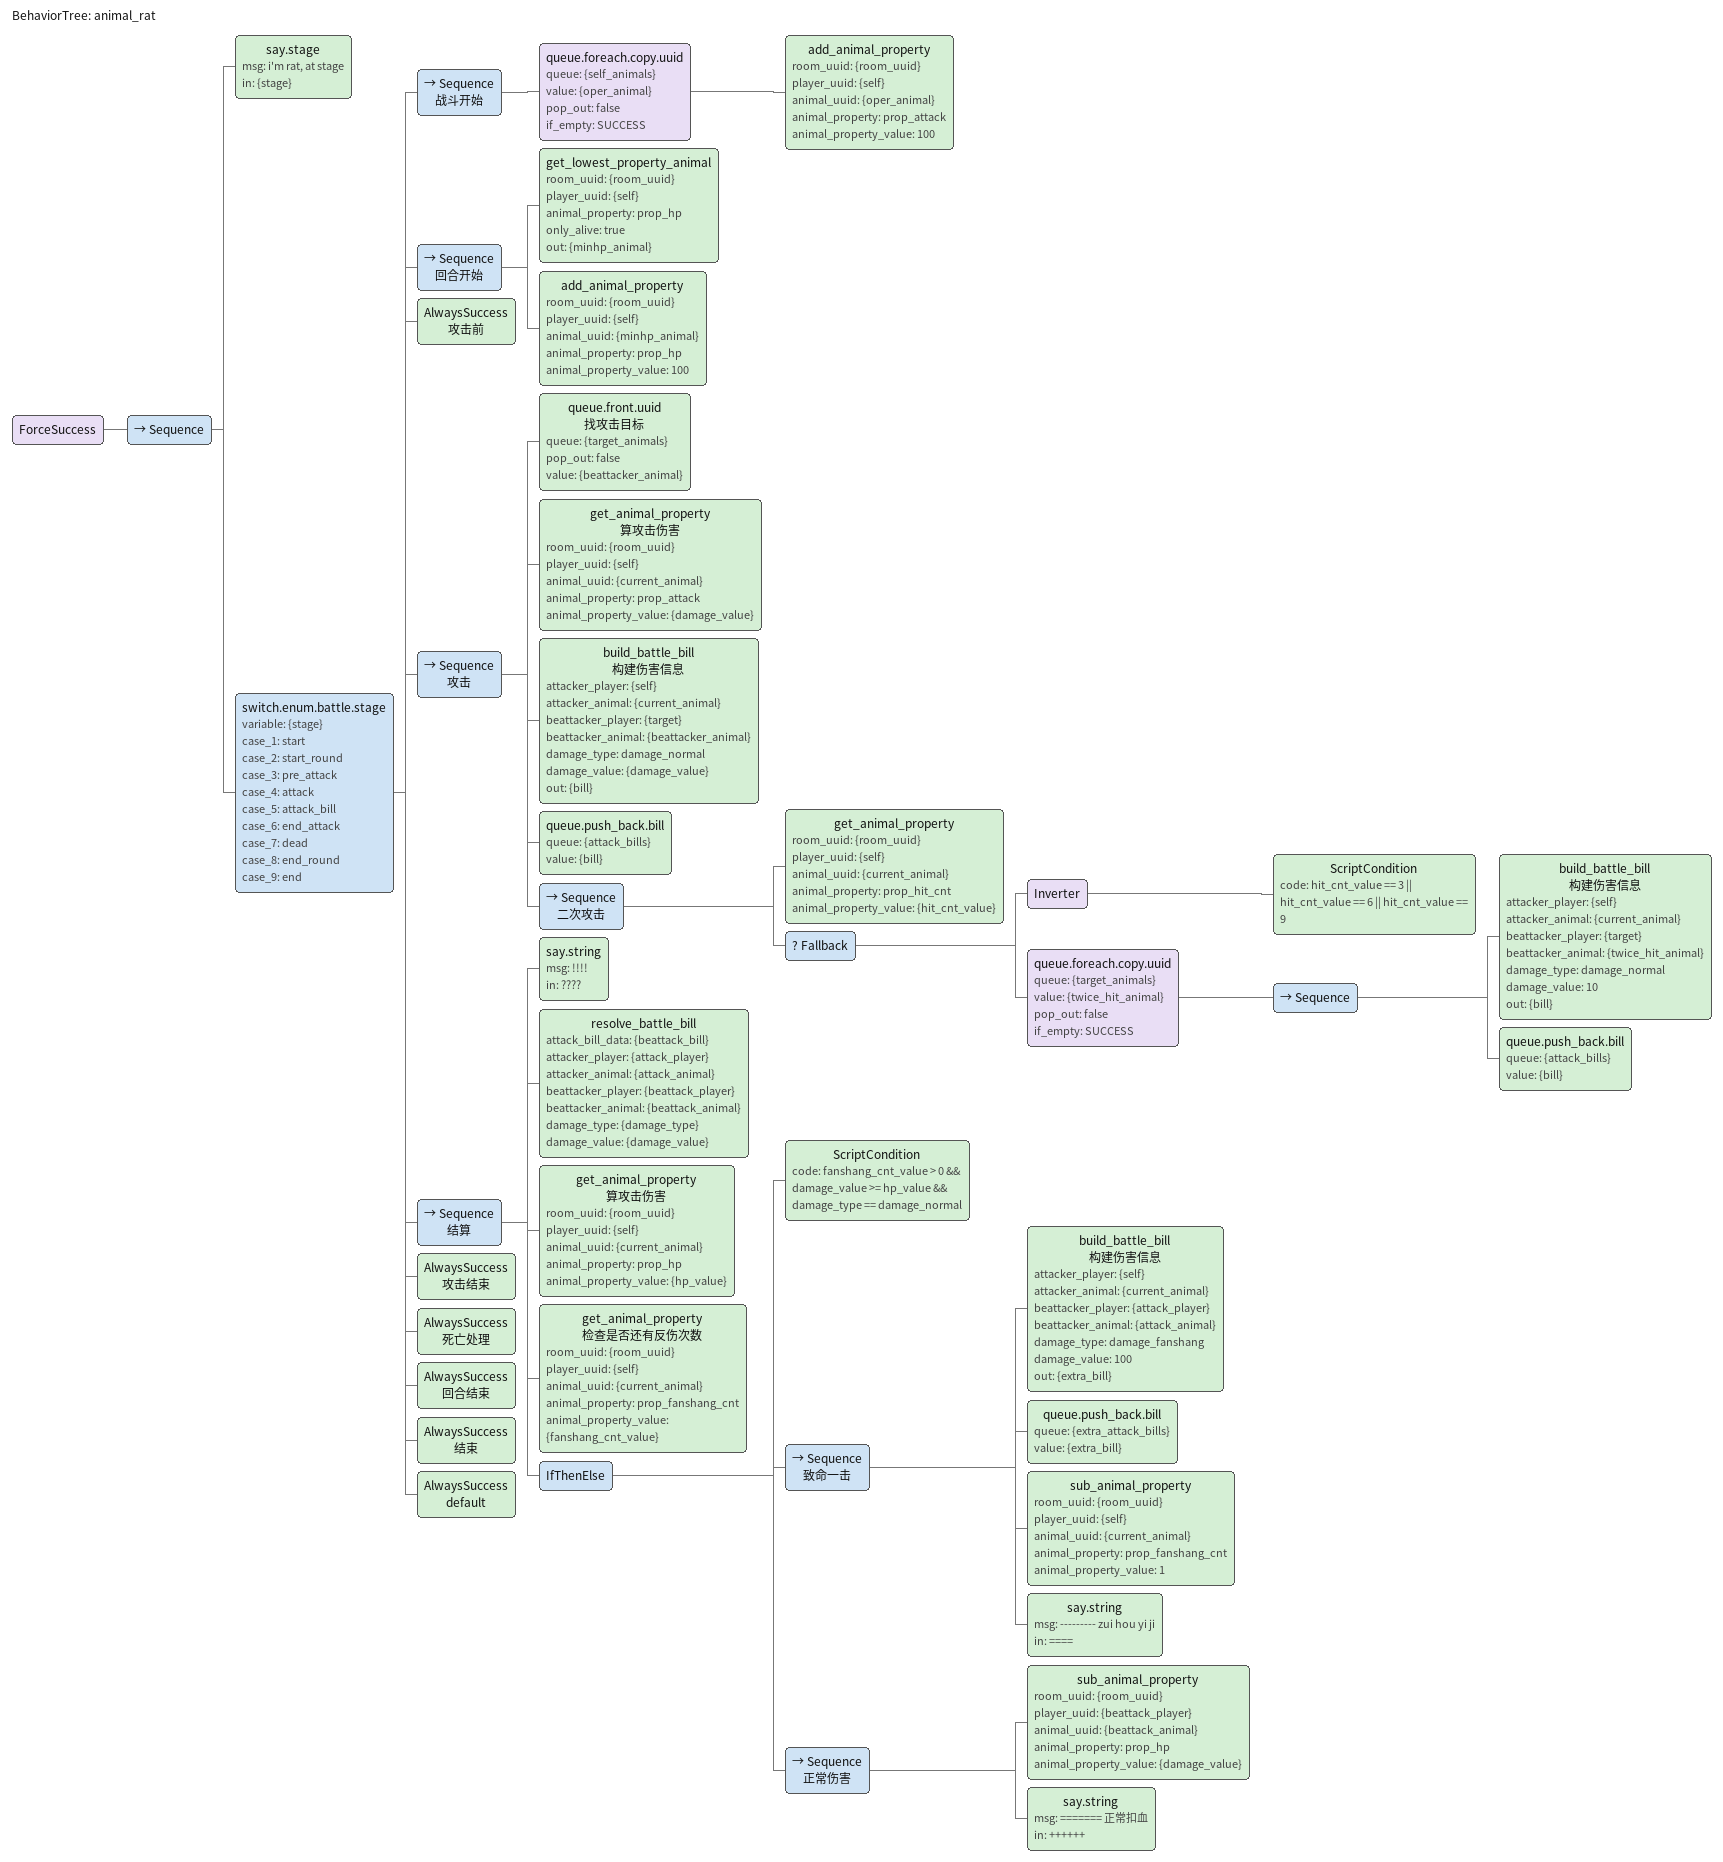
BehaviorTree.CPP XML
<?xml version="1.0" encoding="UTF-8"?>
<root BTCPP_format="4">
  <BehaviorTree ID="animal_rat">
    <ForceSuccess>
      <Sequence>
        <say.stage msg="i&apos;m rat, at stage"
                   in="{stage}"/>
        <switch.enum.battle.stage variable="{stage}"
                                  case_1="start"
                                  case_2="start_round"
                                  case_3="pre_attack"
                                  case_4="attack"
                                  case_5="attack_bill"
                                  case_6="end_attack"
                                  case_7="dead"
                                  case_8="end_round"
                                  case_9="end">
          <Sequence name="战斗开始">
            <queue.foreach.copy.uuid queue="{self_animals}"
                                     value="{oper_animal}"
                                     pop_out="false"
                                     if_empty="SUCCESS">
              <add_animal_property room_uuid="{room_uuid}"
                                   player_uuid="{self}"
                                   animal_uuid="{oper_animal}"
                                   animal_property="prop_attack"
                                   animal_property_value="100"/>
            </queue.foreach.copy.uuid>
          </Sequence>
          <Sequence name="回合开始">
            <get_lowest_property_animal room_uuid="{room_uuid}"
                                        player_uuid="{self}"
                                        animal_property="prop_hp"
                                        only_alive="true"
                                        out="{minhp_animal}"/>
            <add_animal_property room_uuid="{room_uuid}"
                                 player_uuid="{self}"
                                 animal_uuid="{minhp_animal}"
                                 animal_property="prop_hp"
                                 animal_property_value="100"/>
          </Sequence>
          <AlwaysSuccess name="攻击前"/>
          <Sequence name="攻击">
            <queue.front.uuid name="找攻击目标"
                              queue="{target_animals}"
                              pop_out="false"
                              value="{beattacker_animal}"/>
            <get_animal_property name="算攻击伤害"
                                 room_uuid="{room_uuid}"
                                 player_uuid="{self}"
                                 animal_uuid="{current_animal}"
                                 animal_property="prop_attack"
                                 animal_property_value="{damage_value}"/>
            <build_battle_bill name="构建伤害信息"
                               attacker_player="{self}"
                               attacker_animal="{current_animal}"
                               beattacker_player="{target}"
                               beattacker_animal="{beattacker_animal}"
                               damage_type="damage_normal"
                               damage_value="{damage_value}"
                               out="{bill}"/>
            <queue.push_back.bill queue="{attack_bills}"
                                  value="{bill}"/>
            <Sequence name="二次攻击">
              <get_animal_property room_uuid="{room_uuid}"
                                   player_uuid="{self}"
                                   animal_uuid="{current_animal}"
                                   animal_property="prop_hit_cnt"
                                   animal_property_value="{hit_cnt_value}"/>
              <Fallback>
                <Inverter>
                  <ScriptCondition code="hit_cnt_value == 3 || hit_cnt_value == 6 || hit_cnt_value == 9"/>
                </Inverter>
                <queue.foreach.copy.uuid queue="{target_animals}"
                                         value="{twice_hit_animal}"
                                         pop_out="false"
                                         if_empty="SUCCESS">
                  <Sequence>
                    <build_battle_bill name="构建伤害信息"
                                       attacker_player="{self}"
                                       attacker_animal="{current_animal}"
                                       beattacker_player="{target}"
                                       beattacker_animal="{twice_hit_animal}"
                                       damage_type="damage_normal"
                                       damage_value="10"
                                       out="{bill}"/>
                    <queue.push_back.bill queue="{attack_bills}"
                                          value="{bill}"/>
                  </Sequence>
                </queue.foreach.copy.uuid>
              </Fallback>
            </Sequence>
          </Sequence>
          <Sequence name="结算">
            <say.string msg="!!!!"
                        in="????"/>
            <resolve_battle_bill attack_bill_data="{beattack_bill}"
                                 attacker_player="{attack_player}"
                                 attacker_animal="{attack_animal}"
                                 beattacker_player="{beattack_player}"
                                 beattacker_animal="{beattack_animal}"
                                 damage_type="{damage_type}"
                                 damage_value="{damage_value}"/>
            <get_animal_property name="算攻击伤害"
                                 room_uuid="{room_uuid}"
                                 player_uuid="{self}"
                                 animal_uuid="{current_animal}"
                                 animal_property="prop_hp"
                                 animal_property_value="{hp_value}"/>
            <get_animal_property name="检查是否还有反伤次数"
                                 room_uuid="{room_uuid}"
                                 player_uuid="{self}"
                                 animal_uuid="{current_animal}"
                                 animal_property="prop_fanshang_cnt"
                                 animal_property_value="{fanshang_cnt_value}"/>
            <IfThenElse>
              <ScriptCondition code="fanshang_cnt_value &gt; 0 &amp;&amp; damage_value &gt;= hp_value &amp;&amp; damage_type == damage_normal"/>
              <Sequence name="致命一击">
                <build_battle_bill name="构建伤害信息"
                                   attacker_player="{self}"
                                   attacker_animal="{current_animal}"
                                   beattacker_player="{attack_player}"
                                   beattacker_animal="{attack_animal}"
                                   damage_type="damage_fanshang"
                                   damage_value="100"
                                   out="{extra_bill}"/>
                <queue.push_back.bill queue="{extra_attack_bills}"
                                      value="{extra_bill}"/>
                <sub_animal_property room_uuid="{room_uuid}"
                                     player_uuid="{self}"
                                     animal_uuid="{current_animal}"
                                     animal_property="prop_fanshang_cnt"
                                     animal_property_value="1"/>
                <say.string msg="--------- zui hou yi ji"
                            in="===="/>
              </Sequence>
              <Sequence name="正常伤害">
                <sub_animal_property room_uuid="{room_uuid}"
                                     player_uuid="{beattack_player}"
                                     animal_uuid="{beattack_animal}"
                                     animal_property="prop_hp"
                                     animal_property_value="{damage_value}"/>
                <say.string msg="======= 正常扣血"
                            in="++++++"/>
              </Sequence>
            </IfThenElse>
          </Sequence>
          <AlwaysSuccess name="攻击结束"/>
          <AlwaysSuccess name="死亡处理"/>
          <AlwaysSuccess name="回合结束"/>
          <AlwaysSuccess name="结束"/>
          <AlwaysSuccess name="default"/>
        </switch.enum.battle.stage>
      </Sequence>
    </ForceSuccess>
  </BehaviorTree>

</root>
